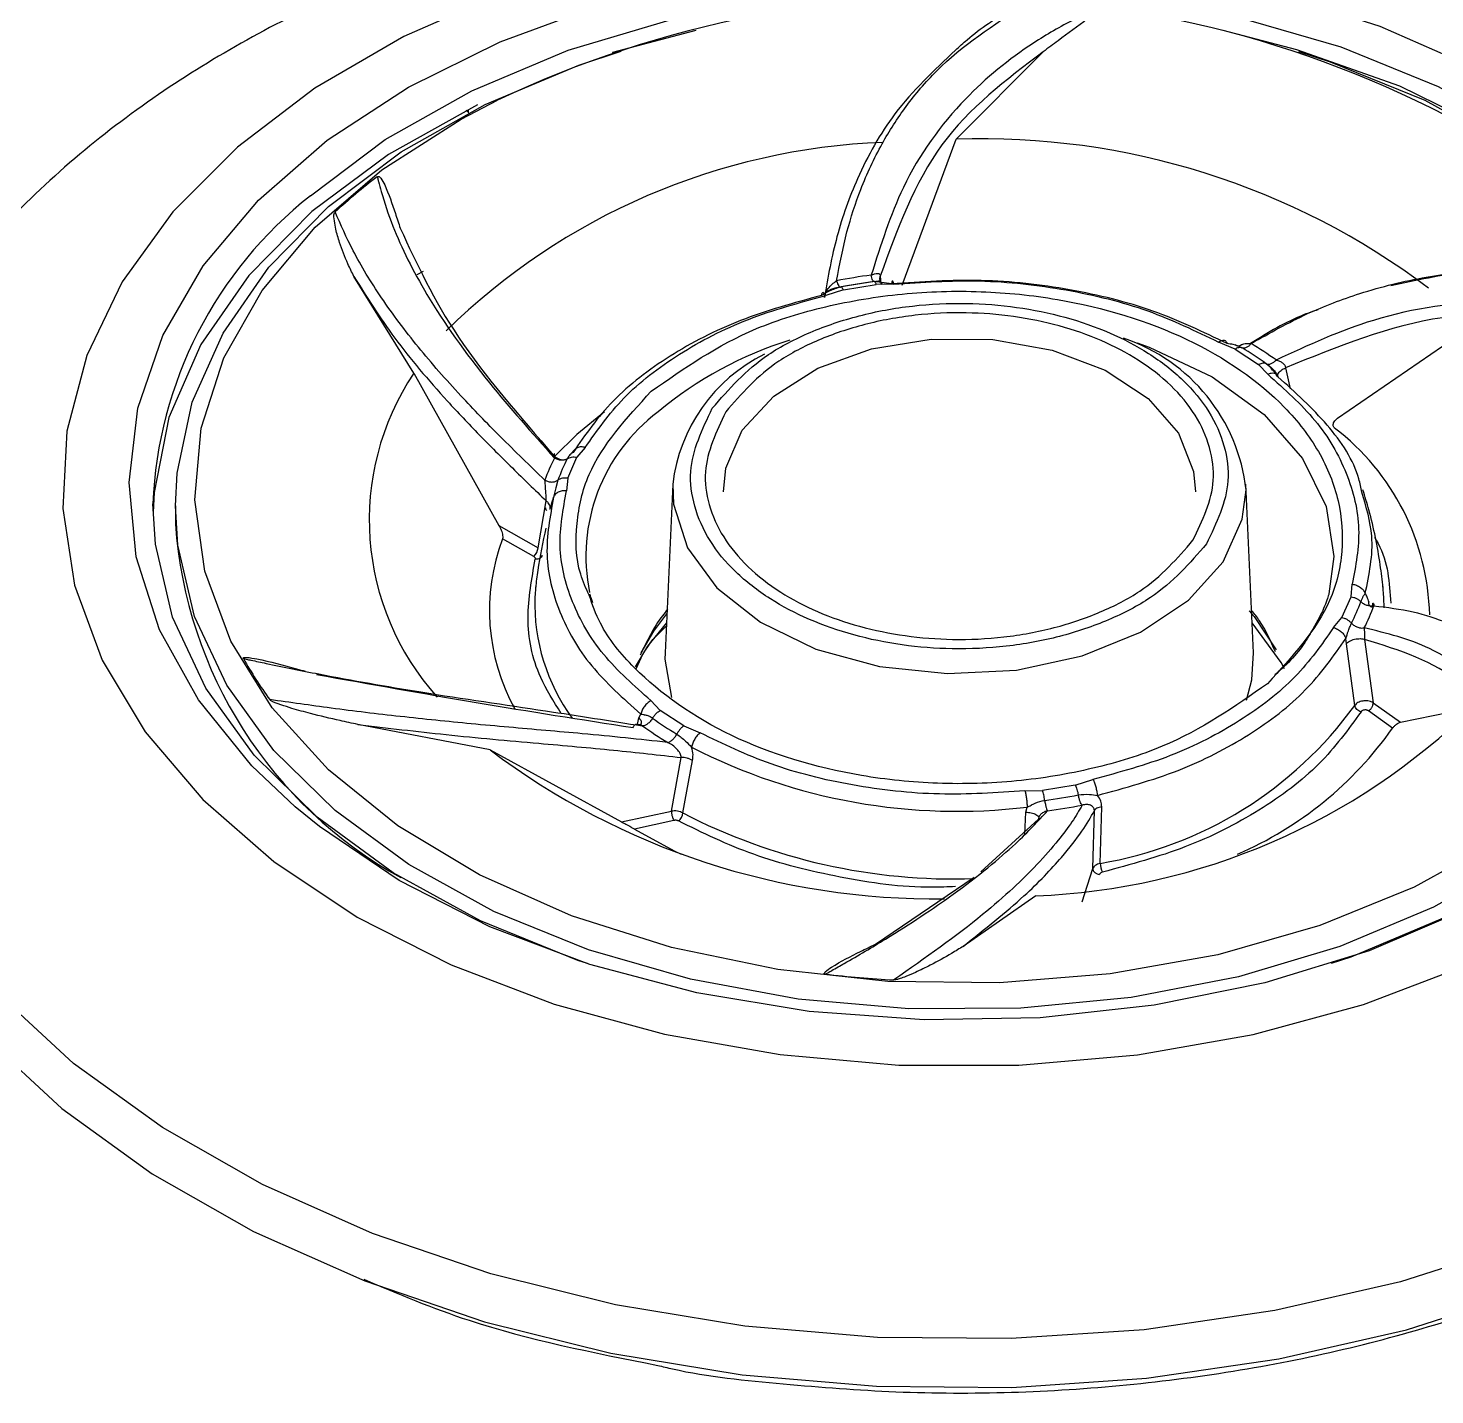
# Model space of a CAD drawing. Header units: inches. Extents: x 0 to 84, y -22 to 124.
# Drawn here: x 51.493 to 52.722, y 38.036 to 39.23 of the extents above; entities that cross this region are included whole.
import ezdxf

# ---------------------------------------------------------------- set-up
doc = ezdxf.new("R2010")
doc.units = ezdxf.units.IN
doc.header["$MEASUREMENT"] = 0
doc.layers.add('BDIM_CYAN', color=4, linetype='Continuous')

# ---------------------------------------------------------------- blocks, each defined once
blk = doc.blocks.new('2026 RELAY')
at = {"layer": 'BDIM_CYAN'}
for p, q in [((52.0761, 38.7282), (52.0035, 38.7091)), ((52.011, 38.7103), (52.0102, 38.7111)), ((52.0035, 38.7091), (52.0035, 38.7079)), ((52.3798, 38.7097), (52.3038, 38.6333)), ((51.8756, 38.6586), (51.8777, 38.6564)), ((51.8773, 38.6594), (51.8773, 38.6568)), ((52.2566, 38.5057), (52.3038, 38.6333)), ((51.8297, 38.4288), (51.7774, 38.5134)), ((51.838, 38.5178), (51.8324, 38.5149)), ((52.2373, 38.5136), (52.2378, 38.5072)), ((52.2051, 38.5017), (52.1897, 38.4968)), ((52.2326, 38.509), (52.2031, 38.5042)), ((52.2051, 38.5017), (52.2338, 38.5064)), ((52.2473, 38.507), (52.2319, 38.509)), ((52.2491, 38.5067), (52.2338, 38.5064)), ((52.6369, 38.3896), (52.7523, 38.4689)), ((52.5474, 38.45), (52.533, 38.4561)), ((52.5474, 38.45), (52.568, 38.4364)), ((51.8297, 38.4288), (51.9039, 38.2959)), ((52.576, 38.4279), (52.568, 38.4364)), ((52.5915, 38.4335), (52.5954, 38.4153)), ((51.9643, 38.3371), (51.9722, 38.3554)), ((51.9707, 38.3625), (51.9664, 38.3578)), ((51.9796, 38.3641), (51.9722, 38.3554)), ((51.9557, 38.3354), (51.9538, 38.3286)), ((51.9643, 38.3371), (51.9632, 38.3261)), ((52.0561, 38.332), (52.0493, 38.1846)), ((52.5636, 38.1846), (52.5569, 38.332)), ((51.9383, 38.2762), (51.9454, 38.3173)), ((51.9538, 38.3286), (51.9519, 38.3205)), ((51.6215, 38.313), (51.6215, 38.2971)), ((51.9039, 38.2959), (51.9383, 38.2762)), ((51.9346, 38.2688), (51.9072, 38.2841)), ((51.9364, 38.2436), (51.9355, 38.2327)), ((52.6487, 38.2336), (52.6498, 38.2446)), ((52.6407, 38.2153), (52.6487, 38.2336)), ((52.6334, 38.2066), (52.6407, 38.2153)), ((52.6447, 38.1924), (52.6441, 38.1971)), ((52.6606, 38.1963), (52.6682, 38.141)), ((52.652, 38.1386), (52.6447, 38.1924)), ((52.037, 38.1428), (52.045, 38.1343)), ((52.0656, 38.1207), (52.045, 38.1343)), ((52.6851, 38.1188), (52.664, 38.1339)), ((52.6682, 38.141), (52.6919, 38.124)), ((52.6919, 38.124), (52.755, 38.137)), ((51.8964, 38.0997), (51.7808, 38.122)), ((52.0253, 38.1219), (52.0264, 38.1277)), ((52.0264, 38.1277), (52.0281, 38.1311)), ((52.0656, 38.1207), (52.08, 38.1146)), ((51.8964, 38.0997), (52.0112, 38.0369)), ((52.0549, 38.0462), (52.0634, 38.0931)), ((52.0648, 38.0447), (52.0732, 38.0905)), ((52.4078, 38.0689), (52.4232, 38.0739)), ((52.3638, 38.064), (52.3792, 38.0642)), ((52.4078, 38.0689), (52.3792, 38.0642)), ((52.0112, 38.0369), (52.0549, 38.0462)), ((52.3646, 38.0453), (52.3657, 38.0498)), ((52.4231, 37.9961), (52.4245, 38.0467)), ((52.4295, 38.0006), (52.4309, 38.0501)), ((52.057, 38.0381), (52.0226, 38.0306)), ((52.3251, 37.9932), (52.3757, 38.0392)), ((52.3636, 38.0262), (52.3646, 38.0453)), ((52.2332, 37.93), (52.3193, 37.9885)), ((52.4138, 37.9671), (52.4231, 37.9961)), ((52.3732, 37.9723), (52.3099, 37.9281))]:
    blk.add_line(p, q, dxfattribs=at)
at = {"layer": 'BDIM_CYAN', "flags": 128}
for points in [[(51.6756, 38.6265), (51.6192, 38.5698), (51.575, 38.5087), (51.5439, 38.4444), (51.5264, 38.3781), (51.5229, 38.3108), (51.5333, 38.2438), (51.5575, 38.1783), (51.5951, 38.1154), (51.6453, 38.0564), (51.7074, 38.0022), (51.7802, 37.9537), (51.8623, 37.912), (51.9524, 37.8776), (52.0488, 37.8513), (52.1498, 37.8335), (52.2536, 37.8244), (52.3583, 37.8244), (52.4621, 37.8333), (52.5632, 37.8511), (52.6596, 37.8773), (52.7498, 37.9116)], [(52.7928, 38.7226), (52.7065, 38.7607), (52.6131, 38.7911), (52.5142, 38.8133), (52.4115, 38.8267), (52.307, 38.8313), (52.2025, 38.8268), (52.0999, 38.8134), (52.0009, 38.7914), (51.9074, 38.7611), (51.821, 38.723), (51.7433, 38.6779), (51.6756, 38.6265)], [(51.7261, 38.05), (51.6883, 38.0857), (51.6415, 38.1434), (51.6076, 38.2047), (51.5872, 38.2684), (51.5809, 38.3334), (51.5887, 38.3983), (51.6105, 38.4618), (51.6458, 38.5228), (51.694, 38.58), (51.7541, 38.6324), (51.825, 38.6788), (51.9052, 38.7185), (51.9932, 38.7506), (52.0874, 38.7746), (52.1858, 38.7898), (52.2865, 38.7962), (52.3877, 38.7934), (52.4872, 38.7816), (52.5833, 38.7611), (52.6739, 38.7321), (52.7574, 38.6953)], [(51.7394, 38.5839), (51.8047, 38.633), (51.8803, 38.6756), (51.9645, 38.711), (52.0557, 38.7382), (52.1519, 38.7569), (52.2514, 38.7665), (52.3519, 38.7669), (52.4515, 38.7582), (52.5482, 38.7404), (52.6399, 38.714), (52.7249, 38.6794), (52.8014, 38.6374), (52.8677, 38.5889), (52.9227, 38.5347), (52.9651, 38.4761), (52.9941, 38.4142), (53.0091, 38.3503), (53.0112, 38.3149)], [(53.0064, 38.3529), (52.987, 38.4178), (52.9531, 38.4802), (52.9055, 38.5388), (52.8451, 38.5923), (52.7732, 38.6395), (52.6914, 38.6796), (52.6014, 38.7115), (52.5369, 38.7282)], [(51.6215, 38.3131), (51.6229, 38.3414), (51.6361, 38.4036), (51.663, 38.464), (51.703, 38.5214), (51.7553, 38.5745), (51.8188, 38.6222), (51.8922, 38.6637), (51.974, 38.698), (52.011, 38.7103)], [(52.6029, 38.71), (52.6306, 38.7009), (52.7132, 38.6673)], [(51.8854, 38.6634), (51.8077, 38.6201), (51.7406, 38.5701), (51.6855, 38.5143), (51.6436, 38.4539), (51.6158, 38.3902), (51.6028, 38.3247), (51.6019, 38.3075)], [(52.7778, 38.0206), (52.7038, 37.9797), (52.6214, 37.9462), (52.5322, 37.9208), (52.4382, 37.904), (52.3414, 37.8961), (52.2439, 37.8974), (52.1477, 37.9078), (52.0549, 37.9271), (51.9674, 37.9549), (51.8872, 37.9906), (51.8159, 38.0334), (51.7551, 38.0824), (51.706, 38.1366), (51.6697, 38.1948), (51.647, 38.2558), (51.6384, 38.3183), (51.6439, 38.3809), (51.6637, 38.4423), (51.6971, 38.5012), (51.7435, 38.5564), (51.8018, 38.6066), (51.871, 38.6508), (51.9028, 38.6673)], [(52.7132, 38.6673), (52.7875, 38.6265), (52.852, 38.5793), (52.9055, 38.5267), (52.9467, 38.4697), (52.9749, 38.4096), (52.9894, 38.3475), (52.9915, 38.3129)], [(52.7968, 37.6685), (52.6921, 37.6351), (52.582, 37.6099), (52.468, 37.5932), (52.3518, 37.5854), (52.235, 37.5863), (52.1191, 37.5962), (52.0059, 37.6148), (51.8969, 37.6419), (51.7936, 37.6771), (51.6976, 37.7199), (51.6101, 37.7697), (51.5323, 37.8258), (51.4655, 37.8874)], [(52.1168, 38.3792), (52.1443, 38.4089), (52.1827, 38.4332), (52.2296, 38.4501), (52.2818, 38.4587), (52.3356, 38.4583), (52.3875, 38.449), (52.4338, 38.4314), (52.4715, 38.4067), (52.4979, 38.3765), (52.5112, 38.343), (52.5127, 38.3251)], [(52.4617, 38.4555), (52.4722, 38.4517), (52.5273, 38.4256), (52.5727, 38.3927), (52.6064, 38.3544), (52.6271, 38.3125), (52.6338, 38.2687), (52.6294, 38.2361)], [(51.9964, 38.395), (51.9723, 38.3754), (51.9528, 38.3561)], [(52.1003, 38.3252), (52.1023, 38.3458), (52.1168, 38.3792)], [(52.0561, 38.332), (52.0568, 38.3145), (52.0688, 38.2764), (52.0946, 38.2414), (52.1328, 38.2113), (52.1811, 38.1879), (52.2366, 38.1727), (52.2962, 38.1664), (52.3564, 38.1695), (52.4137, 38.1818), (52.4648, 38.2025), (52.5067, 38.2305), (52.5369, 38.2641)], [(52.5369, 38.2641), (52.5537, 38.3014), (52.557, 38.3269)], [(51.9815, 37.913), (51.973, 37.9158), (51.8881, 37.9504), (51.8116, 37.9924), (51.7453, 38.0409), (51.6903, 38.0951), (51.6479, 38.1537), (51.6189, 38.2156), (51.6039, 38.2795), (51.6018, 38.3148)], [(52.9915, 38.3129), (52.9901, 38.2846), (52.9769, 38.2224), (52.95, 38.162), (52.91, 38.1047), (52.8577, 38.0516), (52.7942, 38.0038), (52.7208, 37.9623), (52.6389, 37.928), (52.5503, 37.9015), (52.4567, 37.8834), (52.3601, 37.874), (52.2623, 37.8736), (52.1655, 37.8821), (52.0715, 37.8994), (51.9823, 37.9251), (51.8998, 37.9587), (51.8254, 37.9995), (51.7609, 38.0467), (51.7075, 38.0993), (51.6663, 38.1563), (51.6381, 38.2164), (51.6235, 38.2786), (51.6215, 38.3131)], [(53.0112, 38.3149), (53.0097, 38.2857), (52.9961, 38.2217), (52.9685, 38.1595), (52.9273, 38.1006), (52.8736, 38.0459), (52.8082, 37.9968), (52.7327, 37.9541), (52.6485, 37.9188), (52.6315, 37.913)], [(51.4545, 37.8488), (51.5223, 37.7864), (51.601, 37.7295), (51.6897, 37.6791), (51.787, 37.6358), (51.8916, 37.6001), (52.002, 37.5727), (52.1167, 37.5538), (52.234, 37.5438), (52.3524, 37.5428), (52.4701, 37.5508), (52.5856, 37.5677), (52.6971, 37.5932), (52.8031, 37.6271), (52.9022, 37.6687), (52.9929, 37.7176), (53.0739, 37.7731), (53.1442, 37.8343), (53.2028, 37.9005), (53.2487, 37.9706), (53.2814, 38.0437), (53.3005, 38.1188), (53.3056, 38.1949), (53.302, 38.2393)], [(52.6776, 38.2239), (52.6775, 38.2327), (52.6766, 38.2436)], [(52.0285, 38.1847), (52.0394, 38.2035), (52.0509, 38.2185)], [(52.5597, 38.2212), (52.5641, 38.2162), (52.5832, 38.1873)], [(52.0505, 38.2108), (52.034, 38.1903), (52.0232, 38.1723)], [(52.5907, 38.1706), (52.5878, 38.1761), (52.5624, 38.2108)], [(52.0493, 38.1846), (52.0492, 38.1791), (52.0548, 38.1455)], [(52.5574, 38.1433), (52.5621, 38.1611), (52.5636, 38.1846)], [(52.8519, 38.0223), (52.8247, 38.0035), (52.749, 37.9603), (52.6646, 37.9243), (52.5733, 37.8962), (52.4768, 37.8766), (52.377, 37.8658), (52.2758, 37.864), (52.1752, 37.8712), (52.0772, 37.8875), (51.9836, 37.9123), (51.8963, 37.9452), (51.817, 37.9857), (51.7472, 38.0328), (51.7261, 38.05)], [(52.0226, 38.0306), (52.0572, 38.0116), (52.0634, 38.0086)]]:
    blk.add_lwpolyline(points, dxfattribs=at)
at = {"layer": 'BDIM_CYAN'}
for centre, radius, start, end in [((52.3037, 37.8243), 0.9335, 58.1333, 115.433), ((52.2623, 38.0533), 0.5777, 92.2385, 134.4257), ((52.3261, 37.9848), 0.6489, 53.0132, 91.9748), ((52.112, 38.1877), 0.5188, 127.2659, 132.568), ((51.9626, 38.2999), 0.3612, 128.1707, 177.6374), ((52.3032, 37.9718), 0.5478, 97.7305, 100.942), ((52.3033, 37.9833), 0.5305, 97.7305, 100.942), ((52.2612, 38.1316), 0.3421, 107.5136, 129.5999), ((52.3999, 38.3094), 0.1581, 6.3561, 71.5222), ((52.3862, 38.1646), 0.339, 54.4598, 58.8819), ((52.2004, 38.315), 0.1454, 116.2463, 173.305), ((52.3838, 38.17), 0.3283, 54.4592, 58.8822), ((52.0219, 38.3006), 0.2311, 146.2977, 222.0466), ((52.1379, 38.2689), 0.1578, 126.8898, 191.5976), ((52.5059, 38.2128), 0.2116, 1.3153, 52.6395), ((52.1116, 38.2739), 0.1783, 153.0524, 159.8411), ((51.9606, 38.3658), 0.0125, 228.5003, 278.9919), ((52.1178, 38.2759), 0.1727, 153.0525, 159.841), ((51.9472, 38.311), 0.00252, 174.0161, 236.1902), ((52.004, 38.3237), 0.3835, 183.9765, 241.0414), ((52.0736, 38.2215), 0.1778, 159.3642, 208.8863), ((51.9277, 38.2769), 0.0106, 310.1387, 356.6287), ((52.1052, 38.2278), 0.1698, 178.3651, 216.2053), ((52.4952, 38.2887), 0.1727, 333.0525, 339.841), ((52.5014, 38.2872), 0.1783, 333.0525, 339.841), ((51.9986, 38.3587), 0.3648, 209.3998, 216.1051), ((52.3506, 38.5495), 0.5777, 272.2385, 314.4257), ((52.3725, 38.3409), 0.345, 279.5079, 324.0912), ((52.2267, 38.3965), 0.3389, 234.4592, 238.8822), ((52.2292, 38.3946), 0.3283, 234.4592, 238.8823), ((52.4203, 38.3059), 0.3242, 293.5054, 324.7512), ((52.285, 38.6146), 0.645, 232.9599, 270.756), ((52.3047, 38.556), 0.5099, 242.9084, 276.8733), ((52.3097, 38.5813), 0.5305, 277.7305, 280.942), ((52.3098, 38.5893), 0.5478, 277.7305, 280.942), ((52.0544, 38.0458), 0.0105, 308.9303, 353.6824), ((52.3018, 38.503), 0.516, 242.6486, 271.9275), ((52.4491, 38.0015), 0.0196, 182.5312, 205.9015), ((52.3056, 38.9163), 1.0191, 263.45, 266.8303)]:
    blk.add_arc(centre, radius, start, end, dxfattribs=at)
for points, knots in [([(52.3065, 38.8719), (52.303, 38.8719), (52.2911, 38.8719), (52.264, 38.8714), (52.2205, 38.8697), (52.1618, 38.8651), (52.0922, 38.8564), (52.0154, 38.8426), (51.9344, 38.8228), (51.8516, 38.7967), (51.7686, 38.7636), (51.6874, 38.7235), (51.6092, 38.6758), (51.5358, 38.6208), (51.4709, 38.5593), (51.432, 38.5145), (51.4154, 38.4906), (51.4143, 38.489)], [0, 0, 0, 0, 0.009617, 0.03335, 0.075281, 0.131064, 0.197549, 0.271635, 0.351221, 0.434815, 0.521919, 0.612698, 0.705137, 0.801517, 0.900135, 0.993344, 1, 1, 1, 1]), ([(53.2065, 38.4768), (53.1939, 38.4944), (53.1651, 38.5348), (53.1089, 38.5923), (53.0401, 38.6501), (52.9628, 38.7022), (52.8778, 38.7484), (52.7871, 38.7875), (52.6942, 38.8186), (52.6034, 38.8415), (52.5237, 38.8559), (52.4607, 38.8639), (52.4157, 38.8679), (52.3838, 38.8699), (52.3612, 38.8709), (52.3452, 38.8714), (52.3338, 38.8717), (52.3258, 38.8718), (52.3202, 38.8719), (52.314, 38.8719), (52.3096, 38.8719), (52.3065, 38.8719)], [0, 0, 0, 0, 0.072988, 0.1668, 0.258968, 0.353634, 0.450093, 0.545596, 0.639822, 0.728931, 0.808123, 0.864253, 0.903989, 0.932101, 0.951985, 0.966048, 0.975992, 0.983023, 0.987996, 0.991512, 1, 1, 1, 1]), ([(52.1992, 38.5096), (52.2019, 38.524), (52.2072, 38.5517), (52.2204, 38.5918), (52.2375, 38.6286), (52.2598, 38.663), (52.2976, 38.7079), (52.3364, 38.7332), (52.3637, 38.751)], [0, 0, 0, 0, 0.135552, 0.260798, 0.405842, 0.535564, 0.673856, 1, 1, 1, 1]), ([(52.3031, 38.7111), (52.3064, 38.7142), (52.3155, 38.7225), (52.3295, 38.7331), (52.3431, 38.7419), (52.352, 38.7467), (52.3575, 38.7493), (52.3608, 38.7505), (52.3627, 38.751), (52.3635, 38.751), (52.3637, 38.751)], [0, 0, 0, 0, 0.191797, 0.519572, 0.729704, 0.856737, 0.930022, 0.970712, 0.992634, 1, 1, 1, 1]), ([(52.4236, 38.7459), (52.4229, 38.7456), (52.421, 38.7447), (52.4155, 38.7421), (52.3982, 38.7337), (52.3602, 38.7119), (52.3053, 38.6669), (52.256, 38.5988), (52.2378, 38.5408), (52.2295, 38.5146)], [0, 0, 0, 0, 0.007325, 0.019566, 0.058651, 0.192116, 0.441769, 0.746986, 1, 1, 1, 1]), ([(52.4236, 38.7459), (52.4237, 38.7459), (52.424, 38.7458), (52.4243, 38.7457), (52.4245, 38.7455), (52.4246, 38.7452), (52.4244, 38.7445), (52.4226, 38.742), (52.4123, 38.7335), (52.3971, 38.7226), (52.3841, 38.713), (52.3798, 38.7097)], [0, 0, 0, 0, 0.005501, 0.011055, 0.016084, 0.02158, 0.030977, 0.060324, 0.195274, 0.730604, 1, 1, 1, 1]), ([(52.3031, 38.7111), (52.2844, 38.6935), (52.25, 38.6611), (52.218, 38.6038), (52.1983, 38.5495), (52.1917, 38.5131), (52.1885, 38.4951)], [0, 0, 0, 0, 0.317509, 0.583481, 0.794833, 1, 1, 1, 1]), ([(52.3798, 38.7097), (52.3473, 38.6852), (52.2817, 38.6356), (52.2522, 38.5545), (52.2373, 38.5136)], [0, 0, 0, 0, 0.495173, 1, 1, 1, 1]), ([(51.7979, 38.6006), (51.7979, 38.6006), (51.7981, 38.6007), (51.7984, 38.6008), (51.7988, 38.6008), (51.7992, 38.6007), (51.8, 38.6003), (51.8022, 38.5979), (51.8072, 38.5874), (51.8122, 38.5728), (51.8165, 38.5598), (51.8179, 38.5555)], [0, 0, 0, 0, 0.005486, 0.011027, 0.016042, 0.021524, 0.030897, 0.060168, 0.194769, 0.728714, 1, 1, 1, 1]), ([(51.7979, 38.6006), (51.798, 38.6), (51.7983, 38.5986), (51.7994, 38.5944), (51.803, 38.5808), (51.8138, 38.5489), (51.8411, 38.4938), (51.8897, 38.4254), (51.933, 38.3768), (51.9527, 38.3547)], [0, 0, 0, 0, 0.007324, 0.019564, 0.058649, 0.192116, 0.441769, 0.746986, 1, 1, 1, 1]), ([(51.7774, 38.5134), (51.7756, 38.5171), (51.7707, 38.527), (51.7655, 38.5407), (51.7617, 38.5533), (51.7604, 38.5618), (51.7593, 38.5671), (51.7609, 38.5695), (51.761, 38.5698)], [0, 0, 0, 0, 0.191782, 0.518998, 0.728969, 0.85611, 0.98384, 1, 1, 1, 1]), ([(51.9443, 38.3354), (51.9312, 38.348), (51.9056, 38.3728), (51.8681, 38.4116), (51.8323, 38.4523), (51.8006, 38.4947), (51.7765, 38.5344), (51.7659, 38.5586), (51.761, 38.5698)], [0, 0, 0, 0, 0.154219, 0.301464, 0.47799, 0.661716, 0.843633, 1, 1, 1, 1]), ([(51.8179, 38.5555), (51.8324, 38.5243), (51.8616, 38.4612), (51.9219, 38.3916), (51.9523, 38.3565)], [0, 0, 0, 0, 0.494868, 1, 1, 1, 1]), ([(51.7774, 38.5134), (51.7885, 38.4956), (51.8106, 38.4602), (51.8505, 38.4133), (51.8864, 38.3753), (51.9155, 38.3463), (51.9355, 38.3269), (51.9454, 38.3173)], [0, 0, 0, 0, 0.2845986, 0.5654269, 0.7135225, 0.8579325, 1, 1, 1, 1]), ([(52.2295, 38.5146), (52.2305, 38.515), (52.2323, 38.5159), (52.2346, 38.5162), (52.236, 38.5159), (52.2367, 38.5154), (52.2372, 38.5146), (52.2373, 38.5139), (52.2373, 38.5136)], [0, 0, 0, 0, 0.277554, 0.532524, 0.651828, 0.767234, 0.882133, 1, 1, 1, 1]), ([(52.2319, 38.509), (52.2318, 38.5089), (52.2314, 38.5088), (52.2307, 38.51), (52.2301, 38.512), (52.2297, 38.5138), (52.2295, 38.5146)], [0, 0, 0, 0, 0.266689, 0.531115, 0.778754, 1, 1, 1, 1]), ([(52.2394, 38.5065), (52.2389, 38.507), (52.2379, 38.508), (52.2371, 38.5099), (52.2369, 38.5118), (52.2372, 38.513), (52.2373, 38.5136)], [0, 0, 0, 0, 0.253995, 0.522147, 0.772376, 1, 1, 1, 1]), ([(52.5614, 38.4548), (52.5777, 38.464), (52.6081, 38.4811), (52.6596, 38.5006), (52.709, 38.5129), (52.7599, 38.5192), (52.8078, 38.5202), (52.8586, 38.5163), (52.892, 38.5096), (52.9091, 38.5061)], [0, 0, 0, 0, 0.154271, 0.288952, 0.454424, 0.575072, 0.714225, 0.852753, 1, 1, 1, 1]), ([(52.8322, 38.5173), (52.8046, 38.5185), (52.7546, 38.5207), (52.7054, 38.51), (52.6834, 38.5051)], [0, 0, 0, 0, 0.553023, 1, 1, 1, 1]), ([(52.0372, 38.4131), (52.0658, 38.4331), (52.1098, 38.464), (52.1896, 38.4884), (52.2562, 38.4996), (52.3251, 38.5016), (52.4118, 38.4928), (52.51, 38.4626), (52.5838, 38.4112), (52.6225, 38.3606), (52.6398, 38.3176), (52.6428, 38.2735), (52.6301, 38.2172), (52.5972, 38.1811), (52.5758, 38.1576)], [0, 0, 0, 0, 0.119728, 0.18418, 0.25, 0.31582, 0.380272, 0.5, 0.619728, 0.68418, 0.75, 0.81582, 0.880272, 1, 1, 1, 1]), ([(52.2026, 38.5041), (52.1993, 38.5031), (52.1935, 38.5012), (52.1882, 38.4981), (52.1859, 38.4968)], [0, 0, 0, 0, 0.571403, 1, 1, 1, 1]), ([(52.1885, 38.4951), (52.1886, 38.4957), (52.1887, 38.4969), (52.1897, 38.4996), (52.1918, 38.503), (52.1952, 38.5068), (52.1979, 38.5087), (52.1992, 38.5096)], [0, 0, 0, 0, 0.111469, 0.230184, 0.482261, 0.743373, 1, 1, 1, 1]), ([(52.1897, 38.4993), (52.1903, 38.4998), (52.1916, 38.5009), (52.1945, 38.5023), (52.198, 38.5036), (52.2006, 38.504), (52.2019, 38.5042)], [0, 0, 0, 0, 0.232665, 0.48058, 0.737813, 1, 1, 1, 1]), ([(52.2324, 38.509), (52.2332, 38.5091), (52.2349, 38.5094), (52.2365, 38.5096), (52.2375, 38.5097), (52.2376, 38.5091), (52.2376, 38.5088)], [0, 0, 0, 0, 0.254591, 0.552884, 0.793331, 1, 1, 1, 1]), ([(52.5405, 38.4547), (52.5195, 38.4649), (52.4775, 38.4851), (52.4035, 38.5033), (52.3256, 38.5122), (52.2734, 38.5087), (52.2473, 38.507)], [0, 0, 0, 0, 0.25, 0.5, 0.75, 1, 1, 1, 1]), ([(52.2491, 38.5067), (52.2741, 38.5083), (52.3246, 38.5117), (52.4005, 38.5031), (52.4723, 38.4854), (52.5129, 38.4658), (52.533, 38.4561)], [0, 0, 0, 0, 0.247011, 0.5, 0.752989, 1, 1, 1, 1]), ([(52.1859, 38.4968), (52.1618, 38.4902), (52.1135, 38.4769), (52.052, 38.4449), (52.001, 38.4059), (51.9796, 38.3751), (51.9689, 38.3597)], [0, 0, 0, 0, 0.25, 0.5, 0.75, 1, 1, 1, 1]), ([(51.9796, 38.3641), (51.9899, 38.3788), (52.0106, 38.4086), (52.0601, 38.4465), (52.1199, 38.4777), (52.1667, 38.4905), (52.1897, 38.4968)], [0, 0, 0, 0, 0.247011, 0.5, 0.752989, 1, 1, 1, 1]), ([(52.0906, 38.3982), (52.105, 38.4149), (52.1273, 38.4405), (52.1757, 38.4655), (52.2183, 38.48), (52.2649, 38.4886), (52.3263, 38.4915), (52.4009, 38.4811), (52.4642, 38.4537), (52.5034, 38.4231), (52.526, 38.3956), (52.5391, 38.3657), (52.5445, 38.326), (52.5311, 38.298), (52.5224, 38.2797)], [0, 0, 0, 0, 0.119728, 0.18418, 0.25, 0.31582, 0.380272, 0.5, 0.619728, 0.68418, 0.75, 0.81582, 0.880272, 1, 1, 1, 1]), ([(52.9322, 38.4702), (52.9314, 38.4704), (52.9292, 38.4711), (52.9226, 38.473), (52.9016, 38.4788), (52.8528, 38.4892), (52.7707, 38.4951), (52.6727, 38.4816), (52.6112, 38.4533), (52.5833, 38.4404)], [0, 0, 0, 0, 0.007325, 0.019566, 0.05865, 0.192116, 0.441769, 0.746986, 1, 1, 1, 1]), ([(52.5106, 38.2829), (52.5189, 38.3002), (52.5315, 38.3267), (52.5264, 38.3643), (52.514, 38.3925), (52.4926, 38.4185), (52.4556, 38.4474), (52.3958, 38.4734), (52.3252, 38.4832), (52.2672, 38.4804), (52.2231, 38.4723), (52.1829, 38.4586), (52.1371, 38.435), (52.116, 38.4108), (52.1023, 38.395)], [0, 0, 0, 0, 0.119728, 0.18418, 0.25, 0.31582, 0.380272, 0.5, 0.619728, 0.68418, 0.75, 0.81582, 0.880272, 1, 1, 1, 1]), ([(52.6196, 38.4843), (52.6157, 38.4829), (52.5949, 38.4759), (52.5761, 38.4642), (52.561, 38.4548)], [0, 0, 0, 0, 0.190183, 1, 1, 1, 1]), ([(52.8684, 38.474), (52.8214, 38.4789), (52.7265, 38.4889), (52.6368, 38.4521), (52.5915, 38.4335)], [0, 0, 0, 0, 0.495173, 1, 1, 1, 1]), ([(52.5534, 38.4511), (52.5508, 38.4522), (52.5463, 38.4541), (52.5422, 38.4545), (52.5405, 38.4547)], [0, 0, 0, 0, 0.571399, 1, 1, 1, 1]), ([(52.553, 38.4536), (52.5524, 38.4533), (52.5514, 38.4526), (52.5497, 38.4524), (52.5482, 38.4529), (52.5479, 38.4536), (52.5477, 38.4539)], [0, 0, 0, 0, 0.233919, 0.484714, 0.742961, 1, 1, 1, 1]), ([(52.553, 38.4535), (52.5531, 38.4536), (52.5542, 38.4545), (52.5571, 38.4551), (52.56, 38.4549), (52.5614, 38.4548)], [0, 0, 0, 0, 0.06512, 0.536608, 1, 1, 1, 1]), ([(52.5746, 38.4371), (52.5752, 38.4369), (52.5765, 38.4364), (52.5789, 38.4371), (52.5813, 38.4384), (52.5826, 38.4398), (52.5833, 38.4404)], [0, 0, 0, 0, 0.266689, 0.531115, 0.778754, 1, 1, 1, 1]), ([(52.5833, 38.4404), (52.5843, 38.4401), (52.5862, 38.4396), (52.5885, 38.4382), (52.59, 38.4369), (52.5908, 38.4358), (52.5913, 38.4346), (52.5914, 38.4339), (52.5915, 38.4335)], [0, 0, 0, 0, 0.277558, 0.532524, 0.651825, 0.767232, 0.882131, 1, 1, 1, 1]), ([(52.5746, 38.4371), (52.5741, 38.4373), (52.5732, 38.4377), (52.5716, 38.4377), (52.5698, 38.4373), (52.5686, 38.4367), (52.568, 38.4364)], [0, 0, 0, 0, 0.257259, 0.51339, 0.762603, 1, 1, 1, 1]), ([(52.5849, 38.4257), (52.5841, 38.4266), (52.5831, 38.4278), (52.5816, 38.4299), (52.5799, 38.4321), (52.5775, 38.4349), (52.5755, 38.4364), (52.5746, 38.4371)], [0, 0, 0, 0, 0.224307, 0.303573, 0.473827, 0.745729, 1, 1, 1, 1]), ([(52.5749, 38.437), (52.5761, 38.4362), (52.5782, 38.4346), (52.5812, 38.4318), (52.5832, 38.4291), (52.5837, 38.4275), (52.584, 38.4268)], [0, 0, 0, 0, 0.3097998, 0.5890179, 0.8446489, 1, 1, 1, 1]), ([(52.576, 38.4279), (52.5907, 38.4149), (52.6205, 38.3884), (52.6468, 38.3419), (52.6589, 38.293), (52.6528, 38.2606), (52.6498, 38.2446)], [0, 0, 0, 0, 0.247011, 0.5, 0.752989, 1, 1, 1, 1]), ([(52.5847, 38.427), (52.5847, 38.4273), (52.5849, 38.4282), (52.5859, 38.4297), (52.5875, 38.4313), (52.5894, 38.4326), (52.5908, 38.4332), (52.5915, 38.4335)], [0, 0, 0, 0, 0.1199, 0.359111, 0.589478, 0.804448, 1, 1, 1, 1]), ([(52.6582, 38.3249), (52.6574, 38.3288), (52.6533, 38.3493), (52.6302, 38.3846), (52.6, 38.412), (52.5849, 38.4257)], [0, 0, 0, 0, 0.103469, 0.551735, 1, 1, 1, 1]), ([(51.9829, 38.235), (51.9802, 38.241), (51.9711, 38.2613), (51.9707, 38.2973), (51.9827, 38.3534), (52.0157, 38.3896), (52.0372, 38.4131)], [0, 0, 0, 0, 0.100983, 0.337675, 0.569448, 1, 1, 1, 1]), ([(52.5224, 38.2797), (52.5079, 38.263), (52.4857, 38.2374), (52.4373, 38.2125), (52.3946, 38.1979), (52.3481, 38.1894), (52.2867, 38.1864), (52.2121, 38.1968), (52.1488, 38.2243), (52.1096, 38.2548), (52.087, 38.2823), (52.0739, 38.3122), (52.0684, 38.3519), (52.0818, 38.38), (52.0906, 38.3982)], [0, 0, 0, 0, 0.119728, 0.18418, 0.25, 0.31582, 0.380272, 0.5, 0.619728, 0.68418, 0.75, 0.81582, 0.880272, 1, 1, 1, 1]), ([(52.1023, 38.395), (52.0941, 38.3777), (52.0814, 38.3512), (52.0866, 38.3137), (52.099, 38.2854), (52.1204, 38.2594), (52.1574, 38.2305), (52.2172, 38.2046), (52.2877, 38.1947), (52.3458, 38.1975), (52.3898, 38.2056), (52.4301, 38.2194), (52.4759, 38.2429), (52.4969, 38.2672), (52.5106, 38.2829)], [0, 0, 0, 0, 0.119728, 0.18418, 0.25, 0.31582, 0.380272, 0.5, 0.619728, 0.68418, 0.75, 0.81582, 0.880272, 1, 1, 1, 1]), ([(52.6343, 38.3809), (52.634, 38.3812), (52.6335, 38.3817), (52.6331, 38.3829), (52.6331, 38.3842), (52.6336, 38.3857), (52.6347, 38.3877), (52.636, 38.3889), (52.6369, 38.3896)], [0, 0, 0, 0, 0.127615, 0.255978, 0.37429, 0.494233, 0.689359, 1, 1, 1, 1]), ([(51.9527, 38.3547), (51.9527, 38.3555), (51.9526, 38.3571), (51.9526, 38.3582), (51.9525, 38.3584), (51.9524, 38.3581), (51.9524, 38.3575), (51.9524, 38.3568), (51.9523, 38.3565)], [0, 0, 0, 0, 0.27767, 0.532627, 0.651875, 0.767289, 0.882123, 1, 1, 1, 1]), ([(51.9689, 38.3597), (51.9682, 38.3593), (51.9671, 38.3584), (51.9654, 38.357), (51.9644, 38.3551), (51.9638, 38.3541)], [0, 0, 0, 0, 0.40286, 0.6878967, 1, 1, 1, 1]), ([(51.9454, 38.3173), (51.9454, 38.3179), (51.9454, 38.3192), (51.9453, 38.3222), (51.945, 38.3263), (51.9447, 38.3312), (51.9444, 38.334), (51.9443, 38.3354)], [0, 0, 0, 0, 0.111418, 0.230072, 0.482003, 0.743082, 1, 1, 1, 1]), ([(51.9488, 38.3098), (51.9489, 38.3104), (51.9491, 38.3117), (51.9485, 38.3138), (51.9473, 38.3157), (51.946, 38.3168), (51.9454, 38.3173)], [0, 0, 0, 0, 0.245337, 0.5, 0.754663, 1, 1, 1, 1]), ([(51.9519, 38.3205), (51.9488, 38.3037), (51.9425, 38.2702), (51.955, 38.22), (51.982, 38.1721), (52.0127, 38.1448), (52.0281, 38.1311)], [0, 0, 0, 0, 0.25, 0.5, 0.75, 1, 1, 1, 1]), ([(51.9488, 38.3098), (51.9492, 38.3112), (51.95, 38.3143), (51.9513, 38.3183), (51.9519, 38.3205)], [0, 0, 0, 0, 0.459104, 1, 1, 1, 1]), ([(52.037, 38.1428), (52.0222, 38.1558), (51.9924, 38.1823), (51.9661, 38.2288), (51.9541, 38.2776), (51.9602, 38.3101), (51.9632, 38.3261)], [0, 0, 0, 0, 0.2470114, 0.5, 0.7529886, 1, 1, 1, 1]), ([(52.6611, 38.2363), (52.6646, 38.2531), (52.6708, 38.2828), (52.662, 38.3121), (52.6582, 38.3249)], [0, 0, 0, 0, 0.565234, 1, 1, 1, 1]), ([(52.6768, 38.2415), (52.676, 38.2481), (52.6733, 38.2706), (52.6675, 38.2995), (52.6609, 38.3211), (52.6591, 38.3269)], [0, 0, 0, 0, 0.232225, 0.793032, 1, 1, 1, 1]), ([(51.9039, 38.2959), (51.9047, 38.2945), (51.9064, 38.2916), (51.9074, 38.2877), (51.9075, 38.2852), (51.9073, 38.2844), (51.9072, 38.2841)], [0, 0, 0, 0, 0.355626, 0.722655, 0.915821, 1, 1, 1, 1]), ([(51.9452, 38.2936), (51.9425, 38.2813), (51.9387, 38.2638), (51.9367, 38.2465), (51.9361, 38.2415)], [0, 0, 0, 0, 0.707142, 1, 1, 1, 1]), ([(52.6692, 38.2856), (52.6703, 38.2838), (52.6811, 38.2656), (52.6823, 38.2458), (52.6834, 38.228)], [0, 0, 0, 0, 0.100902, 1, 1, 1, 1]), ([(51.9359, 38.2663), (51.936, 38.2666), (51.9361, 38.267), (51.9358, 38.2677), (51.9353, 38.2683), (51.9348, 38.2686), (51.9346, 38.2688)], [0, 0, 0, 0, 0.25131, 0.505605, 0.751254, 1, 1, 1, 1]), ([(51.9586, 38.1317), (51.952, 38.1421), (51.9352, 38.1687), (51.9263, 38.2149), (51.9328, 38.2493), (51.9359, 38.2663)], [0, 0, 0, 0, 0.243479, 0.626133, 1, 1, 1, 1]), ([(52.5758, 38.1576), (52.5472, 38.1376), (52.5032, 38.1067), (52.4233, 38.0823), (52.3568, 38.0711), (52.2878, 38.0691), (52.2012, 38.0779), (52.1027, 38.108), (52.03, 38.1596), (51.9937, 38.2042), (51.9858, 38.2267), (51.9829, 38.235)], [0, 0, 0, 0, 0.165848, 0.255126, 0.346299, 0.437473, 0.526751, 0.692599, 0.858446, 0.947725, 1, 1, 1, 1]), ([(51.9862, 38.2283), (51.9853, 38.2307), (51.9838, 38.2349), (51.9837, 38.2356), (51.9836, 38.2358)], [0, 0, 0, 0, 0.580554, 1, 1, 1, 1]), ([(52.6294, 38.2359), (52.6293, 38.2357), (52.6291, 38.2349), (52.6252, 38.2223), (52.6178, 38.2097), (52.6137, 38.2027)], [0, 0, 0, 0, 0.117814, 0.50902, 1, 1, 1, 1]), ([(52.6573, 38.2292), (52.658, 38.231), (52.6593, 38.2342), (52.6605, 38.2357), (52.6611, 38.2363)], [0, 0, 0, 0, 0.571403, 1, 1, 1, 1]), ([(52.6642, 38.229), (52.6638, 38.2305), (52.6629, 38.2339), (52.6617, 38.2355), (52.6611, 38.2363)], [0, 0, 0, 0, 0.459354, 1, 1, 1, 1]), ([(52.0515, 38.2226), (52.05, 38.2207), (52.0401, 38.2087), (52.0333, 38.1945), (52.0275, 38.1826)], [0, 0, 0, 0, 0.152166, 1, 1, 1, 1]), ([(52.5826, 38.1854), (52.5786, 38.1948), (52.5731, 38.2077), (52.5643, 38.2185), (52.562, 38.2214)], [0, 0, 0, 0, 0.732054, 1, 1, 1, 1]), ([(52.6642, 38.229), (52.6641, 38.2285), (52.6639, 38.2275), (52.6645, 38.2262), (52.6657, 38.2251), (52.6669, 38.2247), (52.6676, 38.2245)], [0, 0, 0, 0, 0.245337, 0.5, 0.754663, 1, 1, 1, 1]), ([(52.6676, 38.2245), (52.6676, 38.225), (52.6676, 38.226), (52.6677, 38.2274), (52.6679, 38.2283), (52.6683, 38.2279), (52.6686, 38.2265), (52.6687, 38.2257)], [0, 0, 0, 0, 0.111469, 0.230184, 0.482261, 0.743373, 1, 1, 1, 1]), ([(52.6687, 38.2257), (52.6803, 38.2243), (52.7025, 38.2215), (52.7351, 38.2108), (52.7648, 38.1955), (52.7918, 38.1749), (52.8155, 38.1495), (52.8366, 38.1181), (52.8467, 38.0929), (52.8519, 38.08)], [0, 0, 0, 0, 0.136039, 0.261937, 0.40799, 0.540278, 0.678402, 0.83502, 1, 1, 1, 1]), ([(52.0239, 38.1705), (52.0279, 38.1793), (52.0339, 38.1924), (52.0463, 38.204), (52.0504, 38.2078)], [0, 0, 0, 0, 0.665928, 1, 1, 1, 1]), ([(52.6334, 38.2066), (52.6231, 38.1919), (52.6024, 38.1621), (52.5529, 38.1242), (52.4931, 38.093), (52.4463, 38.0802), (52.4232, 38.0739)], [0, 0, 0, 0, 0.2470114, 0.5, 0.7529886, 1, 1, 1, 1]), ([(52.6491, 38.2105), (52.6486, 38.2111), (52.6474, 38.2122), (52.6453, 38.2136), (52.643, 38.2147), (52.6415, 38.2151), (52.6407, 38.2153)], [0, 0, 0, 0, 0.257259, 0.51339, 0.762603, 1, 1, 1, 1]), ([(52.6441, 38.1971), (52.6445, 38.1981), (52.645, 38.1996), (52.6457, 38.2019), (52.6466, 38.2044), (52.6478, 38.2076), (52.6487, 38.2096), (52.6491, 38.2105)], [0, 0, 0, 0, 0.223737, 0.303286, 0.472303, 0.744397, 1, 1, 1, 1]), ([(52.6491, 38.2105), (52.6499, 38.2097), (52.6515, 38.2082), (52.6546, 38.2068), (52.6577, 38.2061), (52.6595, 38.2063), (52.6603, 38.2064)], [0, 0, 0, 0, 0.266689, 0.531115, 0.778754, 1, 1, 1, 1]), ([(52.8151, 38.0492), (52.815, 38.0498), (52.8147, 38.0514), (52.8136, 38.0562), (52.81, 38.071), (52.7992, 38.1036), (52.7719, 38.1501), (52.7233, 38.191), (52.6799, 38.2016), (52.6603, 38.2064)], [0, 0, 0, 0, 0.007324, 0.019565, 0.058649, 0.192116, 0.441769, 0.746986, 1, 1, 1, 1]), ([(52.6603, 38.2064), (52.6603, 38.2057), (52.6603, 38.2045), (52.6604, 38.2022), (52.6605, 38.2003), (52.6605, 38.1989), (52.6606, 38.1975), (52.6606, 38.1967), (52.6606, 38.1963)], [0, 0, 0, 0, 0.277559, 0.532523, 0.651824, 0.76723, 0.88213, 1, 1, 1, 1]), ([(52.4271, 38.06), (52.4512, 38.0666), (52.4995, 38.0798), (52.5609, 38.1119), (52.6119, 38.1509), (52.6334, 38.1817), (52.6441, 38.1971)], [0, 0, 0, 0, 0.25, 0.5, 0.75, 1, 1, 1, 1]), ([(52.6137, 38.2027), (52.6135, 38.2022), (52.6079, 38.1917), (52.5974, 38.1781), (52.5841, 38.167), (52.582, 38.1652)], [0, 0, 0, 0, 0.036947, 0.842734, 1, 1, 1, 1]), ([(52.6447, 38.1924), (52.645, 38.1927), (52.6457, 38.1935), (52.6473, 38.1947), (52.6494, 38.1957), (52.6518, 38.1965), (52.6544, 38.1969), (52.6569, 38.197), (52.659, 38.1968), (52.6601, 38.1964), (52.6606, 38.1963)], [0, 0, 0, 0, 0.112211, 0.235183, 0.366441, 0.502102, 0.637431, 0.767757, 0.889371, 1, 1, 1, 1]), ([(52.795, 38.0842), (52.7806, 38.1119), (52.7513, 38.1679), (52.6911, 38.1868), (52.6606, 38.1963)], [0, 0, 0, 0, 0.494868, 1, 1, 1, 1]), ([(51.6808, 38.1796), (51.6807, 38.1797), (51.6806, 38.1798), (51.6807, 38.18), (51.6808, 38.1802), (51.6812, 38.1804), (51.6821, 38.1806), (51.686, 38.1805), (51.7015, 38.1776), (51.7183, 38.1732), (51.7323, 38.1692), (51.7348, 38.1685)], [0, 0, 0, 0, 0.006491, 0.013046, 0.018981, 0.025466, 0.036556, 0.071188, 0.230443, 0.862186, 1, 1, 1, 1]), ([(51.6808, 38.1796), (51.6816, 38.1794), (51.6838, 38.1789), (51.6904, 38.1775), (51.7113, 38.1731), (51.7601, 38.1633), (51.8423, 38.1488), (51.9402, 38.1348), (52.0018, 38.1251), (52.0297, 38.1207)], [0, 0, 0, 0, 0.007325, 0.019566, 0.05865, 0.192116, 0.441769, 0.746986, 1, 1, 1, 1]), ([(51.7446, 38.1657), (51.7916, 38.1573), (51.8864, 38.1403), (51.9762, 38.1263), (52.0215, 38.1193)], [0, 0, 0, 0, 0.495173, 1, 1, 1, 1]), ([(51.7808, 38.122), (51.7756, 38.1231), (51.7617, 38.126), (51.7425, 38.1307), (51.7252, 38.1353), (51.7137, 38.1392), (51.7064, 38.1414), (51.7041, 38.1435), (51.7038, 38.1437)], [0, 0, 0, 0, 0.191797, 0.519052, 0.729035, 0.856173, 0.983899, 1, 1, 1, 1]), ([(52.0515, 38.1063), (52.0271, 38.1089), (51.9929, 38.1126), (51.9452, 38.1167), (51.9128, 38.1195), (51.8704, 38.1234), (51.8183, 38.1287), (51.7591, 38.1358), (51.7217, 38.1412), (51.7038, 38.1437)], [0, 0, 0, 0, 0.229238, 0.322198, 0.414546, 0.50635, 0.67863, 0.847274, 1, 1, 1, 1]), ([(52.0384, 38.1275), (52.0388, 38.1282), (52.0398, 38.1296), (52.0414, 38.1315), (52.0432, 38.1332), (52.0444, 38.1339), (52.045, 38.1343)], [0, 0, 0, 0, 0.257259, 0.51339, 0.762603, 1, 1, 1, 1]), ([(52.6575, 38.1331), (52.6462, 38.1175), (52.6234, 38.0859), (52.57, 38.046), (52.506, 38.0131), (52.4561, 37.9996), (52.4315, 37.993)], [0, 0, 0, 0, 0.247096, 0.5, 0.752904, 1, 1, 1, 1]), ([(52.6682, 38.141), (52.6675, 38.1414), (52.666, 38.1421), (52.6634, 38.1426), (52.6611, 38.1427), (52.6589, 38.1425), (52.6567, 38.142), (52.6547, 38.1411), (52.653, 38.1399), (52.6523, 38.139), (52.652, 38.1386)], [0, 0, 0, 0, 0.156145, 0.293104, 0.410773, 0.509038, 0.632735, 0.755824, 0.878258, 1, 1, 1, 1]), ([(52.664, 38.1339), (52.6637, 38.134), (52.6633, 38.1343), (52.6623, 38.1346), (52.6613, 38.1347), (52.6603, 38.1346), (52.6593, 38.1344), (52.6585, 38.134), (52.6578, 38.1336), (52.6576, 38.1332), (52.6575, 38.1331)], [0, 0, 0, 0, 0.121775, 0.245594, 0.376257, 0.509474, 0.637578, 0.768746, 0.883915, 1, 1, 1, 1]), ([(52.664, 38.1339), (52.6645, 38.1342), (52.6653, 38.1348), (52.6663, 38.1359), (52.6669, 38.1369), (52.6675, 38.138), (52.6681, 38.1394), (52.6682, 38.1404), (52.6682, 38.141)], [0, 0, 0, 0, 0.228984, 0.354713, 0.485156, 0.617768, 0.749737, 1, 1, 1, 1]), ([(51.7808, 38.122), (51.8065, 38.1189), (51.8595, 38.1126), (51.9353, 38.1058), (52.0046, 38.0998), (52.044, 38.0953), (52.0634, 38.0931)], [0, 0, 0, 0, 0.262316, 0.539411, 0.773759, 1, 1, 1, 1]), ([(52.0297, 38.1207), (52.0287, 38.1211), (52.0268, 38.1219), (52.0245, 38.1222), (52.023, 38.1218), (52.0222, 38.1212), (52.0216, 38.1204), (52.0215, 38.1196), (52.0215, 38.1193)], [0, 0, 0, 0, 0.277558, 0.532524, 0.651825, 0.767232, 0.882131, 1, 1, 1, 1]), ([(52.0283, 38.1223), (52.0278, 38.122), (52.0272, 38.1216), (52.0254, 38.1217), (52.0252, 38.122), (52.0251, 38.1221)], [0, 0, 0, 0, 0.556486, 0.788607, 1, 1, 1, 1]), ([(52.0264, 38.1277), (52.0268, 38.1272), (52.0277, 38.1263), (52.0284, 38.1248), (52.0287, 38.1234), (52.0283, 38.1226), (52.0282, 38.1223)], [0, 0, 0, 0, 0.243609, 0.510583, 0.795542, 1, 1, 1, 1]), ([(52.0281, 38.1311), (52.0289, 38.1309), (52.0299, 38.1307), (52.0314, 38.1305), (52.0331, 38.1302), (52.0355, 38.1294), (52.0375, 38.1281), (52.0384, 38.1275)], [0, 0, 0, 0, 0.224307, 0.303573, 0.473827, 0.745729, 1, 1, 1, 1]), ([(52.0384, 38.1275), (52.0378, 38.1265), (52.0365, 38.1246), (52.0341, 38.1224), (52.0317, 38.121), (52.0303, 38.1208), (52.0297, 38.1207)], [0, 0, 0, 0, 0.266689, 0.531115, 0.778754, 1, 1, 1, 1]), ([(52.6851, 38.1188), (52.6853, 38.1191), (52.6857, 38.1197), (52.6866, 38.1206), (52.6876, 38.1215), (52.6888, 38.1224), (52.6904, 38.1234), (52.6913, 38.1238), (52.6919, 38.124)], [0, 0, 0, 0, 0.127615, 0.255978, 0.374291, 0.494236, 0.689367, 1, 1, 1, 1]), ([(52.0596, 38.1135), (52.0621, 38.1117), (52.0667, 38.1083), (52.0708, 38.1039), (52.0725, 38.1021)], [0, 0, 0, 0, 0.5714036, 1, 1, 1, 1]), ([(52.3638, 38.064), (52.3389, 38.0623), (52.2883, 38.059), (52.2125, 38.0676), (52.1407, 38.0853), (52.1, 38.1049), (52.08, 38.1146)], [0, 0, 0, 0, 0.247012, 0.5, 0.752988, 1, 1, 1, 1]), ([(52.0634, 38.0931), (52.0633, 38.0937), (52.0632, 38.0949), (52.0621, 38.0974), (52.0597, 38.1006), (52.056, 38.104), (52.053, 38.1055), (52.0515, 38.1063)], [0, 0, 0, 0, 0.111469, 0.230184, 0.482262, 0.743373, 1, 1, 1, 1]), ([(52.0732, 38.0905), (52.0735, 38.0921), (52.0741, 38.0958), (52.0731, 38.0998), (52.0725, 38.1021)], [0, 0, 0, 0, 0.459352, 1, 1, 1, 1]), ([(52.0732, 38.0905), (52.0725, 38.0909), (52.0711, 38.0917), (52.0685, 38.0926), (52.0659, 38.0931), (52.0642, 38.0931), (52.0634, 38.0931)], [0, 0, 0, 0, 0.245337, 0.5, 0.754663, 1, 1, 1, 1]), ([(52.4104, 38.0605), (52.4137, 38.0608), (52.4195, 38.0613), (52.4248, 38.0604), (52.4271, 38.06)], [0, 0, 0, 0, 0.571403, 1, 1, 1, 1]), ([(52.4309, 38.0501), (52.4308, 38.0518), (52.4305, 38.0555), (52.4283, 38.0584), (52.4271, 38.06)], [0, 0, 0, 0, 0.4593538, 1, 1, 1, 1]), ([(52.0648, 38.0447), (52.0641, 38.045), (52.0627, 38.0457), (52.0601, 38.0463), (52.0574, 38.0466), (52.0557, 38.0463), (52.0549, 38.0462)], [0, 0, 0, 0, 0.245118, 0.499544, 0.75421, 1, 1, 1, 1]), ([(52.0549, 38.0462), (52.0549, 38.0456), (52.0549, 38.0446), (52.0552, 38.043), (52.0555, 38.0418), (52.0558, 38.0407), (52.0563, 38.0394), (52.0567, 38.0386), (52.057, 38.0381)], [0, 0, 0, 0, 0.250263, 0.382232, 0.514843, 0.645287, 0.771015, 1, 1, 1, 1]), ([(52.1894, 37.9039), (52.1901, 37.9043), (52.1919, 37.9053), (52.1975, 37.9084), (52.2148, 37.9182), (52.2528, 37.9407), (52.3077, 37.9769), (52.357, 38.0176), (52.3752, 38.0375), (52.3835, 38.0465)], [0, 0, 0, 0, 0.007325, 0.019566, 0.058651, 0.192116, 0.441769, 0.746986, 1, 1, 1, 1]), ([(52.4138, 38.0515), (52.4111, 38.0468), (52.4058, 38.0378), (52.3927, 38.0202), (52.3757, 38.0007), (52.3535, 37.9787), (52.3156, 37.9453), (52.2767, 37.918), (52.2493, 37.8988)], [0, 0, 0, 0, 0.134858, 0.259599, 0.404069, 0.533562, 0.672142, 1, 1, 1, 1]), ([(52.3099, 37.9281), (52.3286, 37.9431), (52.3631, 37.9705), (52.3951, 38.0043), (52.4148, 38.0295), (52.4213, 38.041), (52.4245, 38.0467)], [0, 0, 0, 0, 0.3185328, 0.5847985, 0.7954693, 1, 1, 1, 1]), ([(52.3657, 38.0498), (52.3669, 38.0503), (52.3682, 38.0509), (52.3696, 38.0517), (52.3708, 38.0523), (52.3745, 38.0541), (52.3783, 38.055), (52.381, 38.0556)], [0, 0, 0, 0, 0.22908, 0.257055, 0.306679, 0.485356, 1, 1, 1, 1]), ([(52.3835, 38.0465), (52.3825, 38.0462), (52.3806, 38.0457), (52.3784, 38.0442), (52.377, 38.0427), (52.3762, 38.0416), (52.3757, 38.0403), (52.3757, 38.0396), (52.3757, 38.0392)], [0, 0, 0, 0, 0.277554, 0.532524, 0.651828, 0.767234, 0.882133, 1, 1, 1, 1]), ([(52.381, 38.0556), (52.3812, 38.0545), (52.3816, 38.0523), (52.3822, 38.0494), (52.3829, 38.0474), (52.3833, 38.0468), (52.3835, 38.0465)], [0, 0, 0, 0, 0.266689, 0.531115, 0.778754, 1, 1, 1, 1]), ([(52.4245, 38.0467), (52.4244, 38.0472), (52.4243, 38.0483), (52.4233, 38.05), (52.4212, 38.0516), (52.4178, 38.0523), (52.4151, 38.0518), (52.4138, 38.0515)], [0, 0, 0, 0, 0.111469, 0.230184, 0.482261, 0.743373, 1, 1, 1, 1]), ([(52.4309, 38.0501), (52.4301, 38.0499), (52.4285, 38.0496), (52.4265, 38.0488), (52.425, 38.0478), (52.4247, 38.0471), (52.4245, 38.0467)], [0, 0, 0, 0, 0.2453369, 0.5000001, 0.7546632, 1, 1, 1, 1]), ([(52.0112, 38.0369), (52.0125, 38.0362), (52.0151, 38.0349), (52.0188, 38.0328), (52.0214, 38.0313), (52.0223, 38.0308), (52.0226, 38.0306)], [0, 0, 0, 0, 0.355757, 0.72292, 0.916269, 1, 1, 1, 1]), ([(52.0609, 38.0377), (52.0607, 38.0378), (52.0601, 38.0381), (52.0591, 38.0383), (52.058, 38.0383), (52.0573, 38.0382), (52.057, 38.0381)], [0, 0, 0, 0, 0.244745, 0.492429, 0.744713, 1, 1, 1, 1]), ([(52.3031, 37.9803), (52.2964, 37.98), (52.2624, 37.9786), (52.2017, 37.9875), (52.1254, 38.0062), (52.0822, 38.0273), (52.0609, 38.0377)], [0, 0, 0, 0, 0.076863, 0.386949, 0.697035, 1, 1, 1, 1]), ([(52.3646, 38.0453), (52.3653, 38.0453), (52.3669, 38.0452), (52.3692, 38.0449), (52.3715, 38.0443), (52.3735, 38.0434), (52.375, 38.0423), (52.3758, 38.0412), (52.3761, 38.0401), (52.3758, 38.0395), (52.3757, 38.0392)], [0, 0, 0, 0, 0.11221, 0.235183, 0.36644, 0.502102, 0.63743, 0.767756, 0.889371, 1, 1, 1, 1]), ([(52.3755, 38.0416), (52.3758, 38.0417), (52.3763, 38.0419), (52.377, 38.0427), (52.3775, 38.0432), (52.3777, 38.0435)], [0, 0, 0, 0, 0.536094, 0.773142, 1, 1, 1, 1]), ([(52.4295, 38.0006), (52.4287, 38.0004), (52.4271, 38), (52.4252, 37.9989), (52.4237, 37.9976), (52.4233, 37.9966), (52.4231, 37.9961)], [0, 0, 0, 0, 0.245118, 0.499544, 0.75421, 1, 1, 1, 1]), ([(52.4231, 37.9961), (52.4231, 37.9955), (52.4233, 37.9946), (52.4241, 37.9934), (52.4248, 37.9926), (52.4258, 37.992), (52.4271, 37.9913), (52.4282, 37.9911), (52.4289, 37.991)], [0, 0, 0, 0, 0.250263, 0.382232, 0.514843, 0.645287, 0.771015, 1, 1, 1, 1]), ([(52.4315, 37.993), (52.4312, 37.9929), (52.4305, 37.9927), (52.4297, 37.9922), (52.4291, 37.9916), (52.429, 37.9912), (52.4289, 37.991)], [0, 0, 0, 0, 0.2447322, 0.4924286, 0.7447133, 1, 1, 1, 1]), ([(52.1894, 37.9039), (52.1893, 37.9039), (52.189, 37.904), (52.1887, 37.9041), (52.1885, 37.9043), (52.1884, 37.9045), (52.1886, 37.9051), (52.1904, 37.9071), (52.2007, 37.9138), (52.2159, 37.9217), (52.2288, 37.9279), (52.2332, 37.93)], [0, 0, 0, 0, 0.005501, 0.011055, 0.016084, 0.02158, 0.030977, 0.060324, 0.195274, 0.730604, 1, 1, 1, 1]), ([(52.3099, 37.9281), (52.3065, 37.9261), (52.2975, 37.9205), (52.2835, 37.9128), (52.2699, 37.9061), (52.261, 37.9022), (52.2554, 37.9001), (52.2521, 37.8992), (52.2503, 37.8988), (52.2495, 37.8988), (52.2493, 37.8988)], [0, 0, 0, 0, 0.191793, 0.51957, 0.729701, 0.856735, 0.930021, 0.970711, 0.992633, 1, 1, 1, 1]), ([(52.0429, 37.562), (52.0472, 37.561), (52.0823, 37.5524), (52.1527, 37.5455), (52.2848, 37.5351), (52.4536, 37.5408), (52.6173, 37.5675), (52.7392, 37.602), (52.8139, 37.6266), (52.8532, 37.647), (52.8668, 37.654)], [0, 0, 0, 0, 0.01591, 0.13022, 0.244554, 0.47775, 0.710946, 0.825256, 0.939589, 1, 1, 1, 1]), ([(51.7861, 37.6372), (51.8162, 37.6245), (51.8955, 37.5911), (51.9865, 37.5732), (52.0429, 37.562)], [0, 0, 0, 0, 0.379047, 1, 1, 1, 1])]:
    blk.add_open_spline(points, degree=3, knots=knots, dxfattribs=at)
for points in [[(52.1992, 38.5096), (52.1995, 38.5087), (52.2001, 38.5069), (52.201, 38.505), (52.2019, 38.5039), (52.2024, 38.5041), (52.2026, 38.5041)], [(52.2051, 38.5017), (52.2049, 38.5022), (52.2044, 38.5032), (52.2037, 38.504), (52.2031, 38.5044), (52.2028, 38.5042), (52.2026, 38.5041)], [(52.2319, 38.509), (52.2321, 38.509), (52.2323, 38.5092), (52.2327, 38.5088), (52.2332, 38.5079), (52.2336, 38.5069), (52.2338, 38.5064)], [(52.2491, 38.5067), (52.2489, 38.5074), (52.2485, 38.5089), (52.2479, 38.5096), (52.2475, 38.5091), (52.2473, 38.5077), (52.2473, 38.507)], [(52.1897, 38.4968), (52.1893, 38.4975), (52.1884, 38.4989), (52.1873, 38.4995), (52.1863, 38.4989), (52.186, 38.4975), (52.1859, 38.4968)], [(52.533, 38.4561), (52.5339, 38.4566), (52.5356, 38.4577), (52.5378, 38.4579), (52.5396, 38.457), (52.5402, 38.4555), (52.5405, 38.4547)], [(52.5614, 38.4548), (52.5608, 38.454), (52.5594, 38.4525), (52.5571, 38.4511), (52.555, 38.4505), (52.554, 38.4509), (52.5534, 38.4511)], [(52.5474, 38.45), (52.5479, 38.4503), (52.5491, 38.451), (52.5507, 38.4515), (52.5522, 38.4516), (52.553, 38.4512), (52.5534, 38.4511)], [(52.576, 38.4279), (52.577, 38.4284), (52.5791, 38.4293), (52.5818, 38.4291), (52.5839, 38.428), (52.5846, 38.4265), (52.5849, 38.4257)], [(51.9638, 38.3541), (51.9631, 38.3537), (51.9616, 38.3529), (51.9587, 38.3527), (51.9556, 38.3532), (51.9536, 38.3542), (51.9527, 38.3547)], [(51.9638, 38.3541), (51.9644, 38.3545), (51.9655, 38.3551), (51.9676, 38.3556), (51.9699, 38.3558), (51.9714, 38.3555), (51.9722, 38.3554)], [(51.9796, 38.3641), (51.9784, 38.3643), (51.9759, 38.3647), (51.9726, 38.3639), (51.9701, 38.3623), (51.9693, 38.3606), (51.9689, 38.3597)], [(51.9443, 38.3354), (51.9452, 38.3349), (51.9472, 38.334), (51.9504, 38.3337), (51.9534, 38.334), (51.9549, 38.3349), (51.9557, 38.3354)], [(51.9643, 38.3371), (51.9635, 38.3372), (51.9618, 38.3374), (51.9595, 38.3371), (51.9574, 38.3365), (51.9562, 38.3357), (51.9557, 38.3354)], [(51.9632, 38.3261), (51.9619, 38.3261), (51.9593, 38.3262), (51.9559, 38.3251), (51.9532, 38.3232), (51.9523, 38.3214), (51.9519, 38.3205)], [(51.9417, 38.2698), (51.9416, 38.2692), (51.9413, 38.2682), (51.9399, 38.267), (51.9381, 38.2663), (51.9367, 38.2663), (51.9359, 38.2663)], [(52.6498, 38.2446), (52.6511, 38.2443), (52.6536, 38.2438), (52.6571, 38.2419), (52.6598, 38.2393), (52.6606, 38.2373), (52.6611, 38.2363)], [(52.6487, 38.2336), (52.6495, 38.2334), (52.6511, 38.2331), (52.6535, 38.2321), (52.6556, 38.2308), (52.6567, 38.2298), (52.6573, 38.2292)], [(52.6687, 38.2257), (52.6677, 38.2256), (52.6658, 38.2253), (52.6626, 38.2259), (52.6596, 38.2272), (52.6581, 38.2285), (52.6573, 38.2292)], [(52.6334, 38.2066), (52.6346, 38.2062), (52.6371, 38.2054), (52.6403, 38.2031), (52.6429, 38.2002), (52.6437, 38.1981), (52.6441, 38.1971)], [(52.037, 38.1428), (52.0359, 38.1421), (52.0339, 38.1408), (52.0312, 38.1379), (52.0291, 38.1345), (52.0284, 38.1322), (52.0281, 38.1311)], [(52.6575, 38.1331), (52.6568, 38.1333), (52.6554, 38.1338), (52.6537, 38.1351), (52.6524, 38.1368), (52.6521, 38.138), (52.652, 38.1386)], [(52.0656, 38.1207), (52.065, 38.1203), (52.0639, 38.1194), (52.0623, 38.1177), (52.0608, 38.1157), (52.06, 38.1143), (52.0596, 38.1135)], [(52.0515, 38.1063), (52.0522, 38.1065), (52.0536, 38.1068), (52.0558, 38.1085), (52.0579, 38.1108), (52.059, 38.1126), (52.0596, 38.1135)], [(52.08, 38.1146), (52.0791, 38.1139), (52.0774, 38.1124), (52.0751, 38.1092), (52.0733, 38.1056), (52.0728, 38.1032), (52.0725, 38.1021)], [(52.4232, 38.0739), (52.4237, 38.073), (52.4246, 38.0712), (52.4257, 38.0675), (52.4266, 38.0636), (52.4269, 38.0612), (52.4271, 38.06)], [(52.3638, 38.064), (52.3641, 38.0631), (52.3645, 38.0612), (52.3651, 38.0575), (52.3655, 38.0535), (52.3657, 38.051), (52.3657, 38.0498)], [(52.381, 38.0556), (52.3809, 38.0565), (52.3807, 38.0581), (52.3802, 38.0604), (52.3797, 38.0626), (52.3794, 38.0637), (52.3792, 38.0642)], [(52.4078, 38.0689), (52.4081, 38.0684), (52.4086, 38.0673), (52.4092, 38.0652), (52.4099, 38.0629), (52.4102, 38.0613), (52.4104, 38.0605)], [(52.4138, 38.0515), (52.4135, 38.0518), (52.4129, 38.0525), (52.412, 38.0546), (52.4111, 38.0573), (52.4106, 38.0594), (52.4104, 38.0605)]]:
    blk.add_open_spline(points, degree=3, dxfattribs=at)

msp = doc.modelspace()

# ---------------------------------------------------------------- block references
msp.add_blockref('2026 RELAY', (0, 0.5))

doc.saveas('drawing.dxf')
